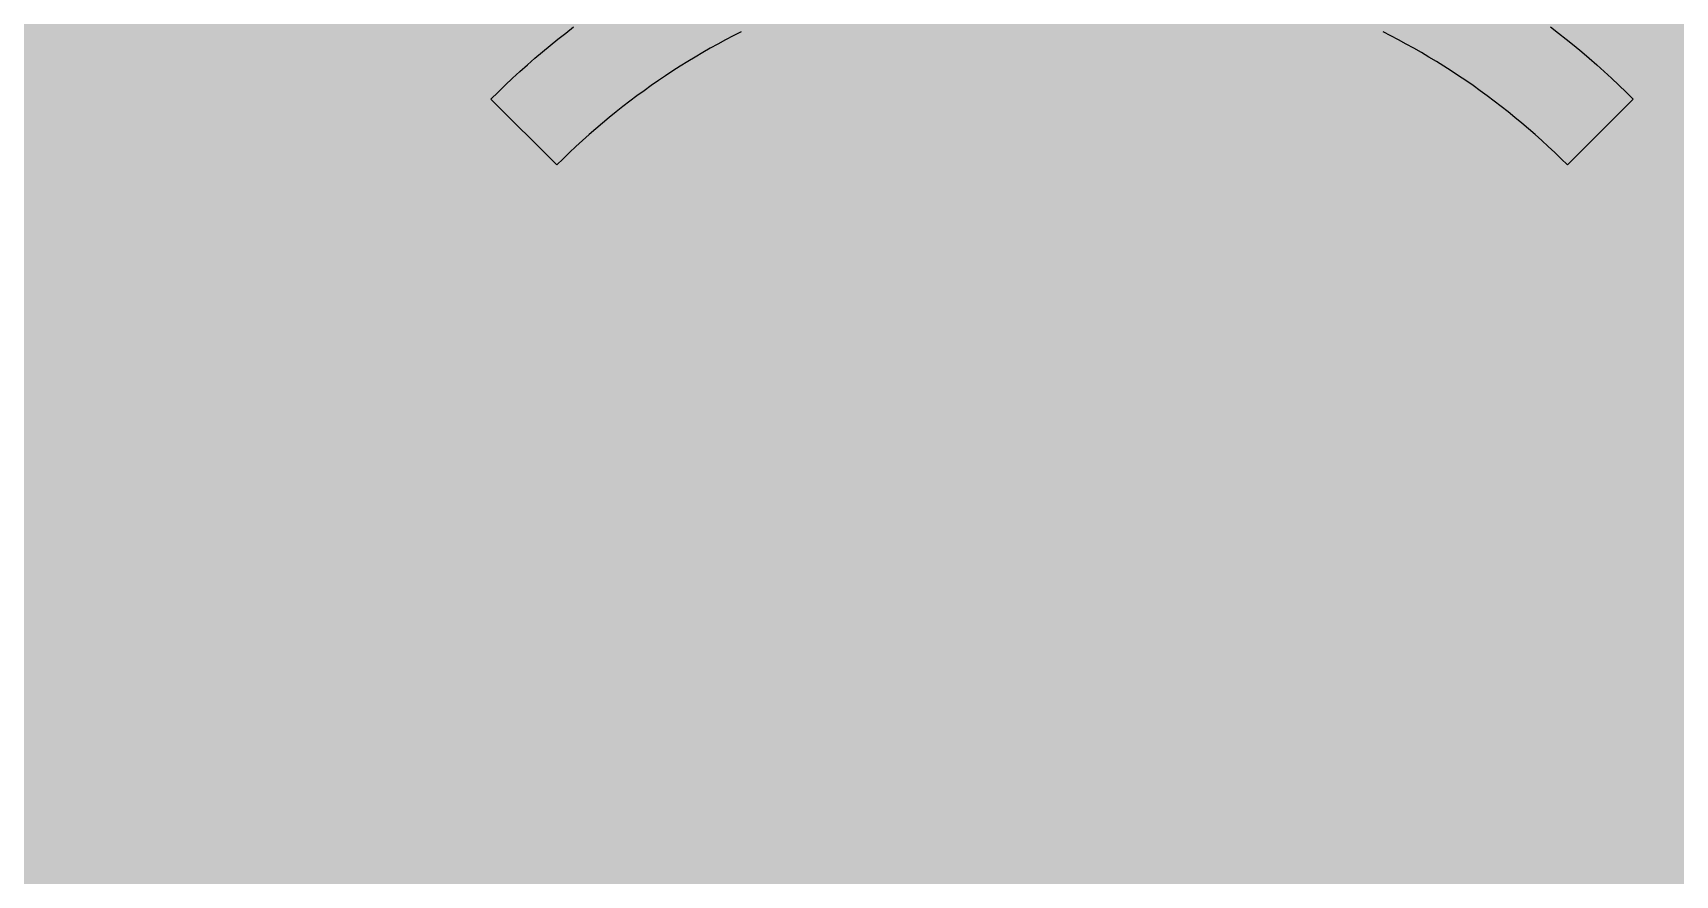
# Model space of a CAD drawing. Header units: millimetres. Extents: x 0 to 212, y 0 to 212.
# Drawn here: x 47.5 to 140.7, y 89 to 136.8 of the extents above; entities that cross this region are included whole.
import ezdxf

# ---------------------------------------------------------------- set-up
doc = ezdxf.new("R2010")
doc.units = ezdxf.units.MM

msp = doc.modelspace()

# ---------------------------------------------------------------- hatches: boundary and pattern name
for color, points in [(254, [(14.1633, 0.0536), (13.9878, 0.0533), (13.8125, 0.0559), (13.6373, 0.061), (13.462, 0.0686), (13.2893, 0.0787), (13.114, 0.0914), (12.9413, 0.1041), (12.7686, 0.1219), (12.5959, 0.1397), (12.4231, 0.16), (12.2504, 0.1829), (12.0777, 0.2057), (11.9075, 0.2337), (11.7373, 0.2616), (11.5672, 0.2921), (11.397, 0.3251), (11.2268, 0.3607), (11.0592, 0.3988), (10.8915, 0.4369), (10.7239, 0.4775), (10.5562, 0.5207), (10.3886, 0.5664), (10.2235, 0.6121), (10.0584, 0.6629), (9.8933, 0.7137), (9.7307, 0.7671), (9.5682, 0.8204), (9.4056, 0.8788), (9.2431, 0.9373), (9.083, 0.9982), (8.923, 1.0617), (8.763, 1.1252), (8.6055, 1.1938), (8.4455, 1.2624), (8.2906, 1.331), (8.1331, 1.4046), (7.9781, 1.4783), (7.8232, 1.5545), (7.6708, 1.6332), (7.5184, 1.7145), (7.366, 1.7958), (7.2161, 1.8796), (7.0663, 1.966), (6.919, 2.0523), (6.7716, 2.1438), (6.6243, 2.2352), (6.4795, 2.3266), (6.3348, 2.4232), (6.19, 2.5197), (6.0477, 2.6187), (5.908, 2.7178), (5.7683, 2.8194), (5.6286, 2.9235), (5.4915, 3.0302), (5.3543, 3.1369), (5.2197, 3.2461), (5.0851, 3.3579), (4.953, 3.4722), (4.8209, 3.5865), (4.6914, 3.7033), (4.5644, 3.8202), (4.4348, 3.9395), (4.3104, 4.0615), (4.1859, 4.1859), (4.0615, 4.3104), (3.9395, 4.4348), (3.8202, 4.5618), (3.7033, 4.6914), (3.5865, 4.8209), (3.4722, 4.953), (3.3579, 5.0851), (3.2487, 5.2197), (3.1369, 5.3543), (3.0302, 5.4915), (2.9235, 5.6286), (2.8194, 5.7683), (2.7178, 5.908), (2.6187, 6.0477), (2.5197, 6.19), (2.4232, 6.3348), (2.3266, 6.477), (2.2352, 6.6243), (2.1438, 6.7691), (2.0523, 6.9164), (1.966, 7.0663), (1.8796, 7.2161), (1.7958, 7.366), (1.7145, 7.5184), (1.6332, 7.6708), (1.5545, 7.8232), (1.4783, 7.9781), (1.4046, 8.1331), (1.331, 8.2906), (1.2598, 8.4455), (1.1913, 8.603), (1.1252, 8.763), (1.0592, 8.923), (0.9982, 9.083), (0.9373, 9.2431), (0.8763, 9.4056), (0.8204, 9.5682), (0.7645, 9.7307), (0.7112, 9.8933), (0.6604, 10.0584), (0.6121, 10.2235), (0.5639, 10.3911), (0.5207, 10.5562), (0.4775, 10.7239), (0.4343, 10.8915), (0.3962, 11.0592), (0.3607, 11.2268), (0.3251, 11.397), (0.2921, 11.5672), (0.2616, 11.7373), (0.2311, 11.9075), (0.2057, 12.0802), (0.1803, 12.2504), (0.1575, 12.4231), (0.1372, 12.5959), (0.1194, 12.7686), (0.1041, 12.9413), (0.0889, 13.1166), (0.0787, 13.2893), (0.0686, 13.4645), (0.061, 13.6373), (0.0559, 13.8125), (0.0508, 13.9878), (0.0508, 14.163), (0.0522, 197.6092), (0.0508, 197.7822), (0.0559, 197.9574), (0.061, 198.1327), (0.0686, 198.308), (0.0787, 198.4807), (0.0889, 198.6559), (0.1041, 198.8287), (0.1194, 199.0014), (0.1372, 199.1741), (0.1575, 199.3468), (0.1803, 199.5195), (0.2057, 199.6923), (0.2311, 199.8624), (0.2616, 200.0326), (0.2921, 200.2028), (0.3251, 200.373), (0.3607, 200.5432), (0.3962, 200.7108), (0.4343, 200.8784), (0.4775, 201.0461), (0.5207, 201.2137), (0.5639, 201.3814), (0.6121, 201.5465), (0.6604, 201.7116), (0.7112, 201.8767), (0.7645, 202.0392), (0.8204, 202.2018), (0.8763, 202.3643), (0.9373, 202.5269), (0.9982, 202.6869), (1.0592, 202.8469), (1.1252, 203.007), (1.1913, 203.1644), (1.2598, 203.3245), (1.331, 203.4794), (1.4046, 203.6369), (1.4783, 203.7918), (1.5545, 203.9468), (1.6332, 204.0992), (1.7145, 204.2516), (1.7958, 204.404), (1.8796, 204.5538), (1.966, 204.7037), (2.0523, 204.851), (2.1438, 204.9983), (2.2352, 205.1456), (2.3266, 205.2904), (2.4232, 205.4352), (2.5197, 205.58), (2.6187, 205.7222), (2.7178, 205.8619), (2.8194, 206.0016), (2.9235, 206.1413), (3.0302, 206.2785), (3.1369, 206.4156), (3.2487, 206.5503), (3.3579, 206.6849), (3.4722, 206.817), (3.5865, 206.949), (3.7033, 207.0786), (3.8202, 207.2056), (3.9395, 207.3351), (4.0615, 207.4596), (4.1859, 207.584), (4.3104, 207.7085), (4.4348, 207.8304), (4.5644, 207.9498), (4.6914, 208.0666), (4.8209, 208.1835), (4.953, 208.2978), (5.0851, 208.4121), (5.2197, 208.5213), (5.3543, 208.6331), (5.4915, 208.7397), (5.6286, 208.8464), (5.7683, 208.9506), (5.908, 209.0522), (6.0477, 209.1512), (6.19, 209.2503), (6.3348, 209.3468), (6.4795, 209.4433), (6.6243, 209.5348), (6.7716, 209.6262), (6.919, 209.7176), (7.0663, 209.804), (7.2161, 209.8904), (7.366, 209.9742), (7.5184, 210.0555), (7.6708, 210.1367), (7.8232, 210.2155), (7.9781, 210.2917), (8.1331, 210.3653), (8.2906, 210.439), (8.4455, 210.5101), (8.6055, 210.5787), (8.763, 210.6447), (8.923, 210.7108), (9.083, 210.7717), (9.2431, 210.8327), (9.4056, 210.8937), (9.5682, 210.9495), (9.7307, 211.0054), (9.8933, 211.0588), (10.0584, 211.1096), (10.2235, 211.1578), (10.3886, 211.2061), (10.5562, 211.2493), (10.7239, 211.2924), (10.8915, 211.3356), (11.0592, 211.3737), (11.2268, 211.4093), (11.397, 211.4448), (11.5672, 211.4779), (11.7373, 211.5083), (11.9075, 211.5388), (12.0777, 211.5642), (12.2504, 211.5896), (12.4231, 211.6125), (12.5959, 211.6328), (12.7686, 211.6506), (12.9413, 211.6658), (13.114, 211.6811), (13.2893, 211.6912), (13.462, 211.7014), (13.6373, 211.709), (13.8125, 211.7141), (13.9878, 211.7192), (14.163, 211.7192), (197.6078, 211.7203), (197.7822, 211.7192), (197.9574, 211.7141), (198.1327, 211.709), (198.3054, 211.7014), (198.4807, 211.6912), (198.6534, 211.6811), (198.8287, 211.6658), (199.0014, 211.6506), (199.1741, 211.6328), (199.3468, 211.6125), (199.5195, 211.5896), (199.6897, 211.5642), (199.8624, 211.5388), (200.0326, 211.5083), (200.2028, 211.4779), (200.373, 211.4448), (200.5432, 211.4093), (200.7108, 211.3737), (200.8784, 211.3356), (201.0461, 211.2924), (201.2137, 211.2493), (201.3788, 211.2061), (201.5465, 211.1578), (201.7116, 211.1096), (201.8767, 211.0588), (202.0392, 211.0054), (202.2018, 210.9495), (202.3643, 210.8937), (202.5269, 210.8327), (202.6869, 210.7717), (202.8469, 210.7108), (203.007, 210.6447), (203.167, 210.5787), (203.3245, 210.5101), (203.4794, 210.439), (203.6369, 210.3653), (203.7918, 210.2917), (203.9468, 210.2155), (204.0992, 210.1367), (204.2516, 210.0555), (204.404, 209.9742), (204.5538, 209.8904), (204.7037, 209.804), (204.8535, 209.7176), (205.0009, 209.6262), (205.1456, 209.5348), (205.293, 209.4433), (205.4352, 209.3468), (205.58, 209.2503), (205.7222, 209.1512), (205.8619, 209.0522), (206.0016, 208.9506), (206.1413, 208.8464), (206.2785, 208.7397), (206.4156, 208.6331), (206.5503, 208.5213), (206.6849, 208.4121), (206.817, 208.2978), (206.949, 208.1835), (207.0786, 208.0666), (207.2081, 207.9498), (207.3351, 207.8304), (207.4596, 207.7085), (207.584, 207.584), (207.7085, 207.4596), (207.8304, 207.3351), (207.9498, 207.2056), (208.0666, 207.0786), (208.1835, 206.949), (208.2978, 206.817), (208.4121, 206.6849), (208.5238, 206.5503), (208.6331, 206.4156), (208.7397, 206.2785), (208.8464, 206.1413), (208.9506, 206.0016), (209.0522, 205.8619), (209.1512, 205.7222), (209.2503, 205.58), (209.3468, 205.4352), (209.4433, 205.2904), (209.5348, 205.1456), (209.6262, 204.9983), (209.7176, 204.851), (209.804, 204.7037), (209.8904, 204.5538), (209.9742, 204.404), (210.0555, 204.2516), (210.1367, 204.0992), (210.2155, 203.9468), (210.2917, 203.7918), (210.3653, 203.6369), (210.439, 203.4794), (210.5076, 203.3245), (210.5762, 203.1644), (210.6447, 203.007), (210.7082, 202.8469), (210.7717, 202.6869), (210.8327, 202.5269), (210.8911, 202.3643), (210.9495, 202.2018), (211.0029, 202.0392), (211.0562, 201.8767), (211.107, 201.7116), (211.1578, 201.5465), (211.2035, 201.3814), (211.2493, 201.2137), (211.2924, 201.0461), (211.3331, 200.8784), (211.3712, 200.7108), (211.4093, 200.5432), (211.4448, 200.373), (211.4779, 200.2028), (211.5083, 200.0326), (211.5363, 199.8624), (211.5642, 199.6923), (211.5871, 199.5195), (211.6099, 199.3468), (211.6303, 199.1741), (211.648, 199.0014), (211.6658, 198.8287), (211.6785, 198.6559), (211.6912, 198.4807), (211.7014, 198.308), (211.709, 198.1327), (211.7141, 197.9574), (211.7166, 197.7822), (211.7166, 197.6069), (211.7189, 14.1647), (211.7166, 13.9878), (211.7141, 13.8125), (211.709, 13.6373), (211.7014, 13.4645), (211.6912, 13.2893), (211.6785, 13.1166), (211.6658, 12.9413), (211.648, 12.7686), (211.6303, 12.5959), (211.6099, 12.4231), (211.5871, 12.2504), (211.5642, 12.0802), (211.5363, 11.9075), (211.5083, 11.7373), (211.4779, 11.5672), (211.4448, 11.397), (211.4093, 11.2268), (211.3712, 11.0592), (211.3331, 10.8915), (211.2924, 10.7239), (211.2493, 10.5562), (211.2035, 10.3911), (211.1578, 10.2235), (211.107, 10.0584), (211.0562, 9.8933), (211.0029, 9.7307), (210.9495, 9.5682), (210.8911, 9.4056), (210.8327, 9.2431), (210.7717, 9.083), (210.7082, 8.923), (210.6447, 8.763), (210.5762, 8.603), (210.5076, 8.4455), (210.439, 8.2906), (210.3653, 8.1331), (210.2917, 7.9781), (210.2155, 7.8232), (210.1367, 7.6708), (210.0555, 7.5184), (209.9742, 7.366), (209.8904, 7.2161), (209.804, 7.0663), (209.7176, 6.9164), (209.6262, 6.7691), (209.5348, 6.6243), (209.4433, 6.477), (209.3468, 6.3348), (209.2503, 6.19), (209.1512, 6.0477), (209.0522, 5.908), (208.9506, 5.7683), (208.8464, 5.6286), (208.7397, 5.4915), (208.6331, 5.3543), (208.5238, 5.2197), (208.4121, 5.0851), (208.2978, 4.953), (208.1835, 4.8209), (208.0666, 4.6914), (207.9498, 4.5618), (207.8304, 4.4348), (207.7085, 4.3104), (207.584, 4.1859), (207.4596, 4.0615), (207.3351, 3.9395), (207.2081, 3.8202), (207.0786, 3.7033), (206.949, 3.5865), (206.817, 3.4722), (206.6849, 3.3579), (206.5503, 3.2461), (206.4156, 3.1369), (206.2785, 3.0302), (206.1413, 2.9235), (206.0016, 2.8194), (205.8619, 2.7178), (205.7222, 2.6187), (205.58, 2.5197), (205.4352, 2.4232), (205.293, 2.3266), (205.1456, 2.2352), (205.0009, 2.1438), (204.8535, 2.0523), (204.7037, 1.966), (204.5538, 1.8796), (204.404, 1.7958), (204.2516, 1.7145), (204.0992, 1.6332), (203.9468, 1.5545), (203.7918, 1.4783), (203.6369, 1.4046), (203.4794, 1.331), (203.3245, 1.2624), (203.167, 1.1938), (203.007, 1.1252), (202.8469, 1.0617), (202.6869, 0.9982), (202.5269, 0.9373), (202.3643, 0.8788), (202.2018, 0.8204), (202.0392, 0.7671), (201.8767, 0.7137), (201.7116, 0.6629), (201.5465, 0.6121), (201.3788, 0.5664), (201.2137, 0.5207), (201.0461, 0.4775), (200.8784, 0.4369), (200.7108, 0.3988), (200.5432, 0.3607), (200.373, 0.3251), (200.2028, 0.2921), (200.0326, 0.2616), (199.8624, 0.2337), (199.6897, 0.2057), (199.5195, 0.1829), (199.3468, 0.16), (199.1741, 0.1397), (199.0014, 0.1219), (198.8287, 0.1041), (198.6534, 0.0914), (198.4807, 0.0787), (198.3054, 0.0686), (198.1327, 0.061), (197.9574, 0.0559), (197.7822, 0.0533), (197.6069, 0.0533)]), (144, [(14.1633, 5.3453), (13.9344, 5.3467), (13.7084, 5.3543), (13.4849, 5.3696), (13.2613, 5.3899), (13.0378, 5.4153), (12.8194, 5.4458), (12.6009, 5.4813), (12.385, 5.522), (12.1717, 5.5702), (11.9583, 5.621), (11.7475, 5.6794), (11.5392, 5.7404), (11.3335, 5.8064), (11.1303, 5.8801), (10.9296, 5.9563), (10.729, 6.0376), (10.5334, 6.1239), (10.3378, 6.2128), (10.1473, 6.3094), (9.9593, 6.4084), (9.7714, 6.5126), (9.5885, 6.6218), (9.4082, 6.7335), (9.2304, 6.8504), (9.0576, 6.9698), (8.8849, 7.0968), (8.7173, 7.2238), (8.5522, 7.3584), (8.3896, 7.4955), (8.2321, 7.6352), (8.0772, 7.78), (7.9273, 7.9273), (7.7775, 8.0772), (7.6352, 8.2321), (7.493, 8.3922), (7.3558, 8.5522), (7.2238, 8.7173), (7.0942, 8.8875), (6.9698, 9.0576), (6.8504, 9.2329), (6.7335, 9.4107), (6.6192, 9.591), (6.5126, 9.7739), (6.4084, 9.9593), (6.3068, 10.1473), (6.2128, 10.3403), (6.1214, 10.5334), (6.035, 10.7315), (5.9538, 10.9296), (5.8776, 11.1303), (5.8064, 11.3335), (5.7404, 11.5418), (5.6769, 11.75), (5.621, 11.9583), (5.5677, 12.1717), (5.522, 12.385), (5.4813, 12.6009), (5.4432, 12.8194), (5.4127, 13.0404), (5.3873, 13.2613), (5.3696, 13.4849), (5.3543, 13.7084), (5.3467, 13.937), (5.3416, 14.163), (5.3439, 197.6092), (5.3467, 197.8355), (5.3543, 198.0616), (5.3696, 198.2851), (5.3873, 198.5086), (5.4127, 198.7321), (5.4432, 198.9506), (5.4813, 199.169), (5.522, 199.3849), (5.5677, 199.5983), (5.621, 199.8116), (5.6769, 200.0225), (5.7404, 200.2307), (5.8064, 200.4365), (5.8776, 200.6397), (5.9538, 200.8403), (6.035, 201.041), (6.1214, 201.2366), (6.2128, 201.4322), (6.3068, 201.6227), (6.4084, 201.8106), (6.5126, 201.9986), (6.6192, 202.1815), (6.7335, 202.3618), (6.8504, 202.5396), (6.9698, 202.7123), (7.0942, 202.885), (7.2238, 203.0527), (7.3558, 203.2178), (7.493, 203.3803), (7.6352, 203.5378), (7.7775, 203.6928), (7.9273, 203.8426), (8.0772, 203.9925), (8.2321, 204.1347), (8.3896, 204.277), (8.5522, 204.4141), (8.7173, 204.5462), (8.8849, 204.6757), (9.0576, 204.8002), (9.2304, 204.9196), (9.4082, 205.0364), (9.5885, 205.1507), (9.7714, 205.2574), (9.9593, 205.3615), (10.1473, 205.4631), (10.3378, 205.5571), (10.5334, 205.6486), (10.729, 205.7349), (10.9296, 205.8162), (11.1303, 205.8924), (11.3335, 205.9635), (11.5392, 206.0296), (11.7475, 206.0931), (11.9583, 206.1489), (12.1717, 206.2023), (12.385, 206.248), (12.6009, 206.2886), (12.8194, 206.3267), (13.0378, 206.3572), (13.2613, 206.3826), (13.4849, 206.4004), (13.7084, 206.4156), (13.9344, 206.4233), (14.163, 206.4283), (197.6078, 206.4286), (197.833, 206.4233), (198.0616, 206.4156), (198.2851, 206.4004), (198.5086, 206.3826), (198.7296, 206.3572), (198.9506, 206.3267), (199.169, 206.2886), (199.3849, 206.248), (199.5983, 206.2023), (199.8116, 206.1489), (200.0199, 206.0931), (200.2282, 206.0296), (200.4365, 205.9635), (200.6397, 205.8924), (200.8403, 205.8162), (201.0385, 205.7349), (201.2366, 205.6486), (201.4296, 205.5571), (201.6227, 205.4631), (201.8106, 205.3615), (201.996, 205.2574), (202.1789, 205.1507), (202.3593, 205.0364), (202.5371, 204.9196), (202.7123, 204.8002), (202.8825, 204.6757), (203.0527, 204.5462), (203.2178, 204.4141), (203.3778, 204.277), (203.5378, 204.1347), (203.6928, 203.9925), (203.8426, 203.8426), (203.9899, 203.6928), (204.1347, 203.5378), (204.2744, 203.3803), (204.4116, 203.2178), (204.5462, 203.0527), (204.6732, 202.885), (204.8002, 202.7123), (204.9196, 202.5396), (205.0364, 202.3618), (205.1482, 202.1815), (205.2574, 201.9986), (205.3615, 201.8106), (205.4606, 201.6227), (205.5571, 201.4322), (205.646, 201.2366), (205.7324, 201.041), (205.8137, 200.8403), (205.8899, 200.6397), (205.9635, 200.4365), (206.0296, 200.2307), (206.0905, 200.0225), (206.1489, 199.8116), (206.1997, 199.5983), (206.248, 199.3849), (206.2886, 199.169), (206.3242, 198.9506), (206.3547, 198.7321), (206.3801, 198.5086), (206.4004, 198.2851), (206.4156, 198.0616), (206.4233, 197.8355), (206.4258, 197.6069), (206.4272, 14.1647), (206.4233, 13.937), (206.4156, 13.7084), (206.4004, 13.4849), (206.3801, 13.2613), (206.3547, 13.0404), (206.3242, 12.8194), (206.2886, 12.6009), (206.248, 12.385), (206.1997, 12.1717), (206.1489, 11.9583), (206.0905, 11.75), (206.0296, 11.5418), (205.9635, 11.3335), (205.8899, 11.1303), (205.8137, 10.9296), (205.7324, 10.7315), (205.646, 10.5334), (205.5571, 10.3403), (205.4606, 10.1473), (205.3615, 9.9593), (205.2574, 9.7739), (205.1482, 9.591), (205.0364, 9.4107), (204.9196, 9.2329), (204.8002, 9.0576), (204.6732, 8.8875), (204.5462, 8.7173), (204.4116, 8.5522), (204.2744, 8.3922), (204.1347, 8.2321), (203.9899, 8.0772), (203.8426, 7.9273), (203.6928, 7.78), (203.5378, 7.6352), (203.3778, 7.4955), (203.2178, 7.3584), (203.0527, 7.2238), (202.8825, 7.0968), (202.7123, 6.9698), (202.5371, 6.8504), (202.3593, 6.7335), (202.1789, 6.6218), (201.996, 6.5126), (201.8106, 6.4084), (201.6227, 6.3094), (201.4296, 6.2128), (201.2366, 6.1239), (201.0385, 6.0376), (200.8403, 5.9563), (200.6397, 5.8801), (200.4365, 5.8064), (200.2282, 5.7404), (200.0199, 5.6794), (199.8116, 5.621), (199.5983, 5.5702), (199.3849, 5.522), (199.169, 5.4813), (198.9506, 5.4458), (198.7296, 5.4153), (198.5086, 5.3899), (198.2851, 5.3696), (198.0616, 5.3543), (197.833, 5.3467), (197.6069, 5.3442)]), (254, [(31.8022, 179.9703), (179.9689, 179.9703), (179.9689, 31.8036), (31.8022, 31.8036)]), (59, [(73.4579, 133.023), (73.8632, 133.4211), (74.2721, 133.8174), (74.6862, 134.206), (75.1053, 134.5895), (75.5269, 134.968), (75.9536, 135.3414), (76.3854, 135.7071), (76.8198, 136.0678), (77.2592, 136.4234), (77.7037, 136.7739), (78.1507, 137.1168), (78.6003, 137.4546), (79.055, 137.7874), (79.5147, 138.1125), (79.9744, 138.4351), (80.4418, 138.75), (80.9092, 139.0574), (81.3841, 139.3596), (81.8591, 139.6568), (82.3392, 139.9489), (82.8218, 140.2334), (83.3069, 140.5128), (83.7971, 140.7846), (84.2899, 141.0513), (84.7852, 141.3129), (85.283, 141.5669), (85.786, 141.8158), (86.2889, 142.0571), (86.7969, 142.2933), (87.3074, 142.5219), (87.818, 142.7455), (88.3336, 142.9639), (88.8517, 143.1747), (89.3724, 143.3779), (89.8957, 143.576), (90.4215, 143.7691), (90.9498, 143.9545), (91.4806, 144.1348), (92.0115, 144.305), (92.5474, 144.4727), (93.0834, 144.6327), (93.6219, 144.7851), (94.1629, 144.9324), (94.7064, 145.0721), (95.25, 145.2042), (95.7961, 145.3312), (96.3447, 145.4531), (96.8959, 145.5649), (97.4471, 145.6715), (98.0008, 145.7731), (98.5571, 145.8646), (99.1133, 145.9535), (99.6696, 146.0322), (100.2284, 146.1059), (100.7897, 146.1719), (101.3511, 146.2303), (101.915, 146.2837), (102.4788, 146.3294), (103.0453, 146.3675), (103.6091, 146.398), (104.1781, 146.4234), (104.7445, 146.4412), (105.3135, 146.4513), (105.885, 146.4539), (106.4539, 146.4513), (107.0229, 146.4412), (107.5919, 146.4234), (108.1583, 146.398), (108.7247, 146.3675), (109.2911, 146.3294), (109.855, 146.2837), (110.4163, 146.2303), (110.9802, 146.1719), (111.539, 146.1059), (112.1004, 146.0322), (112.6566, 145.9535), (113.2129, 145.8646), (113.7691, 145.7731), (114.3229, 145.6715), (114.874, 145.5649), (115.4227, 145.4531), (115.9713, 145.3312), (116.52, 145.2042), (117.0635, 145.0721), (117.6071, 144.9324), (118.1481, 144.7851), (118.6866, 144.6327), (119.2225, 144.4727), (119.7585, 144.305), (120.2893, 144.1348), (120.8202, 143.9545), (121.3485, 143.7691), (121.8743, 143.576), (122.3975, 143.3779), (122.9182, 143.1747), (123.4364, 142.9639), (123.952, 142.7455), (124.4625, 142.5219), (124.9731, 142.2933), (125.4811, 142.0571), (125.984, 141.8158), (126.4869, 141.5669), (126.9848, 141.3129), (127.4801, 141.0513), (127.9728, 140.7846), (128.463, 140.5128), (128.9482, 140.2334), (129.4308, 139.9489), (129.9108, 139.6568), (130.3858, 139.3596), (130.8608, 139.0574), (131.3282, 138.75), (131.7955, 138.4351), (132.2578, 138.1125), (132.715, 137.7874), (133.1697, 137.4546), (133.6218, 137.1168), (134.0688, 136.7739), (134.5108, 136.4234), (134.9502, 136.0678), (135.3845, 135.7071), (135.8163, 135.3414), (136.2431, 134.968), (136.6647, 134.5895), (137.0838, 134.206), (137.4978, 133.8174), (137.9093, 133.4211), (138.3132, 133.0223), (134.5738, 129.2818), (134.2136, 129.634), (133.8504, 129.9845), (133.4846, 130.3274), (133.1138, 130.6678), (132.7404, 131.003), (132.3619, 131.3307), (131.9809, 131.6558), (131.5974, 131.9759), (131.2088, 132.2908), (130.8151, 132.5982), (130.4214, 132.903), (130.0226, 133.2027), (129.6187, 133.4973), (129.2149, 133.7843), (128.8059, 134.0688), (128.3945, 134.3457), (127.9779, 134.62), (127.5588, 134.8867), (127.1397, 135.1509), (126.7155, 135.4074), (126.2863, 135.6589), (125.857, 135.9052), (125.4252, 136.1465), (124.9883, 136.3828), (124.5514, 136.6139), (124.1095, 136.84), (123.665, 137.0584), (123.2205, 137.2743), (122.7709, 137.4826), (122.3188, 137.6858), (121.8667, 137.8839), (121.4095, 138.0744), (120.9523, 138.2624), (120.4925, 138.4427), (120.0277, 138.618), (119.5629, 138.7881), (119.0955, 138.9507), (118.6282, 139.1107), (118.1557, 139.2631), (117.6833, 139.4104), (117.2083, 139.5501), (116.7333, 139.6873), (116.2533, 139.8168), (115.7732, 139.9388), (115.2906, 140.0581), (114.808, 140.1699), (114.3229, 140.2766), (113.8352, 140.3756), (113.3475, 140.4722), (112.8573, 140.5585), (112.3671, 140.6423), (111.8743, 140.7185), (111.3815, 140.7897), (110.8862, 140.8532), (110.3909, 140.9116), (109.8931, 140.9649), (109.3953, 141.0106), (108.8974, 141.0513), (108.397, 141.0868), (107.8967, 141.1148), (107.3937, 141.1351), (106.8908, 141.1503), (106.3879, 141.1605), (105.885, 141.163), (105.3795, 141.1605), (104.8766, 141.1503), (104.3737, 141.1351), (103.8733, 141.1148), (103.3704, 141.0868), (102.8725, 141.0513), (102.3722, 141.0106), (101.8743, 140.9649), (101.3765, 140.9116), (100.8812, 140.8532), (100.3859, 140.7897), (99.8931, 140.7185), (99.4004, 140.6423), (98.9101, 140.5585), (98.4199, 140.4722), (97.9322, 140.3756), (97.4471, 140.2766), (96.962, 140.1699), (96.4768, 140.0581), (95.9968, 139.9388), (95.5142, 139.8168), (95.0366, 139.6873), (94.5591, 139.5501), (94.0841, 139.4104), (93.6117, 139.2631), (93.1418, 139.1107), (92.6719, 138.9507), (92.2045, 138.7881), (91.7397, 138.618), (91.2774, 138.4427), (90.8177, 138.2624), (90.358, 138.0744), (89.9033, 137.8839), (89.4486, 137.6858), (88.9991, 137.4826), (88.5495, 137.2743), (88.1024, 137.0584), (87.6605, 136.84), (87.2185, 136.6139), (86.7816, 136.3828), (86.3448, 136.1465), (85.913, 135.9052), (85.4812, 135.6589), (85.0544, 135.4074), (84.6303, 135.1509), (84.2086, 134.8867), (83.7921, 134.62), (83.3755, 134.3457), (82.964, 134.0688), (82.5551, 133.7843), (82.1512, 133.4973), (81.7474, 133.2027), (81.3486, 132.903), (80.9549, 132.5982), (80.5612, 132.2908), (80.1726, 131.9759), (79.789, 131.6558), (79.408, 131.3307), (79.0296, 131.003), (78.6562, 130.6678), (78.2853, 130.3274), (77.9196, 129.9845), (77.5564, 129.634), (77.1982, 129.2809)])]:
    msp.add_hatch(color=color).paths.add_polyline_path(points)
h = msp.add_hatch(color=59)
edge = h.paths.add_edge_path()
edge.add_line((65.8386, 112.11), (65.8343, 112.395))
edge.add_line((65.8343, 112.395), (65.8266, 112.6769))
edge.add_line((65.8266, 112.6769), (65.8165, 112.9538))
edge.add_line((65.8165, 112.9538), (65.7987, 113.223))
edge.add_line((65.7987, 113.223), (65.7784, 113.4897))
edge.add_line((65.7784, 113.4897), (65.7504, 113.7488))
edge.add_line((65.7504, 113.7488), (65.72, 114.0028))
edge.add_line((65.72, 114.0028), (65.6844, 114.2517))
edge.add_line((65.6844, 114.2517), (65.6438, 114.4956))
edge.add_line((65.6438, 114.4956), (65.598, 114.7343))
edge.add_line((65.598, 114.7343), (65.5472, 114.968))
edge.add_line((65.5472, 114.968), (65.4914, 115.1966))
edge.add_line((65.4914, 115.1966), (65.4304, 115.4201))
edge.add_line((65.4304, 115.4201), (65.3644, 115.6386))
edge.add_line((65.3644, 115.6386), (65.2958, 115.8494))
edge.add_line((65.2958, 115.8494), (65.2196, 116.0577))
edge.add_line((65.2196, 116.0577), (65.1383, 116.2609))
edge.add_line((65.1383, 116.2609), (65.0545, 116.459))
edge.add_line((65.0545, 116.459), (64.9656, 116.652))
edge.add_line((64.9656, 116.652), (64.8691, 116.84))
edge.add_line((64.8691, 116.84), (64.77, 117.0229))
edge.add_line((64.77, 117.0229), (64.6659, 117.2007))
edge.add_line((64.6659, 117.2007), (64.5541, 117.3759))
edge.add_line((64.5541, 117.3759), (64.4398, 117.5436))
edge.add_line((64.4398, 117.5436), (64.3204, 117.7061))
edge.add_line((64.3204, 117.7061), (64.196, 117.8662))
edge.add_line((64.196, 117.8662), (64.0664, 118.0211))
edge.add_line((64.0664, 118.0211), (63.9293, 118.171))
edge.add_line((63.9293, 118.171), (63.7896, 118.3157))
edge.add_line((63.7896, 118.3157), (63.6448, 118.4554))
edge.add_line((63.6448, 118.4554), (63.4949, 118.5926))
edge.add_line((63.4949, 118.5926), (63.34, 118.7221))
edge.add_line((63.34, 118.7221), (63.18, 118.8491))
edge.add_line((63.18, 118.8491), (63.0149, 118.9711))
edge.add_line((63.0149, 118.9711), (62.8447, 119.0904))
edge.add_line((62.8447, 119.0904), (62.6694, 119.2022))
edge.add_line((62.6694, 119.2022), (62.4865, 119.3114))
edge.add_line((62.4865, 119.3114), (62.3011, 119.4156))
edge.add_line((62.3011, 119.4156), (62.1106, 119.5172))
edge.add_line((62.1106, 119.5172), (61.915, 119.6137))
edge.add_line((61.915, 119.6137), (61.7144, 119.7051))
edge.add_line((61.7144, 119.7051), (61.5061, 119.7915))
edge.add_line((61.5061, 119.7915), (61.2953, 119.8753))
edge.add_line((61.2953, 119.8753), (61.0794, 119.954))
edge.add_line((61.0794, 119.954), (60.8559, 120.0277))
edge.add_line((60.8559, 120.0277), (60.6298, 120.0988))
edge.add_line((60.6298, 120.0988), (60.3961, 120.1649))
edge.add_line((60.3961, 120.1649), (60.1574, 120.2284))
edge.add_line((60.1574, 120.2284), (59.9161, 120.2868))
edge.add_line((59.9161, 120.2868), (59.6671, 120.3427))
edge.add_line((59.6671, 120.3427), (59.4131, 120.3909))
edge.add_line((59.4131, 120.3909), (59.1541, 120.4392))
edge.add_line((59.1541, 120.4392), (58.8924, 120.4824))
edge.add_line((58.8924, 120.4824), (58.6207, 120.5205))
edge.add_line((58.6207, 120.5205), (58.3463, 120.556))
edge.add_line((58.3463, 120.556), (58.0669, 120.5865))
edge.add_line((58.0669, 120.5865), (57.7825, 120.6144))
edge.add_line((57.7825, 120.6144), (57.4904, 120.6373))
edge.add_line((57.4904, 120.6373), (57.1957, 120.6576))
edge.add_line((57.1957, 120.6576), (56.8935, 120.6729))
edge.add_line((56.8935, 120.6729), (56.5887, 120.6856))
edge.add_line((56.5887, 120.6856), (56.2762, 120.6957))
edge.add_line((56.2762, 120.6957), (55.9587, 120.7008))
edge.add_line((55.9587, 120.7008), (55.6362, 120.7033))
edge.add_line((55.6362, 120.7033), (47.9735, 120.7036))
edge.add_line((47.9735, 120.7036), (47.9735, 91.0703))
edge.add_line((47.9735, 91.0703), (52.5459, 91.0703))
edge.add_line((52.5459, 91.0703), (52.5459, 103.0496))
edge.add_line((52.5459, 103.0496), (55.9333, 103.0496))
edge.add_line((55.9333, 103.0496), (62.4526, 91.0703))
edge.add_line((62.4526, 91.0703), (67.5322, 91.0703))
edge.add_line((67.5322, 91.0703), (60.5469, 103.6846))
edge.add_line((60.5469, 103.6846), (60.6831, 103.7361))
edge.add_line((60.6831, 103.7361), (60.8178, 103.792))
edge.add_line((60.8178, 103.792), (60.9524, 103.8479))
edge.add_line((60.9524, 103.8479), (61.087, 103.9063))
edge.add_line((61.087, 103.9063), (61.2191, 103.9698))
edge.add_line((61.2191, 103.9698), (61.3512, 104.0333))
edge.add_line((61.3512, 104.0333), (61.4832, 104.0994))
edge.add_line((61.4832, 104.0994), (61.6128, 104.1679))
edge.add_line((61.6128, 104.1679), (61.7398, 104.2365))
edge.add_line((61.7398, 104.2365), (61.8668, 104.3102))
edge.add_line((61.8668, 104.3102), (61.9938, 104.3864))
edge.add_line((61.9938, 104.3864), (62.1182, 104.4626))
edge.add_line((62.1182, 104.4626), (62.2427, 104.5439))
edge.add_line((62.2427, 104.5439), (62.3646, 104.6251))
edge.add_line((62.3646, 104.6251), (62.4865, 104.7115))
edge.add_line((62.4865, 104.7115), (62.6059, 104.7979))
edge.add_line((62.6059, 104.7979), (62.7228, 104.8868))
edge.add_line((62.7228, 104.8868), (62.8396, 104.9782))
edge.add_line((62.8396, 104.9782), (62.9539, 105.0722))
edge.add_line((62.9539, 105.0722), (63.0682, 105.1712))
edge.add_line((63.0682, 105.1712), (63.18, 105.2703))
edge.add_line((63.18, 105.2703), (63.2892, 105.3719))
edge.add_line((63.2892, 105.3719), (63.3984, 105.476))
edge.add_line((63.3984, 105.476), (63.5025, 105.5827))
edge.add_line((63.5025, 105.5827), (63.6092, 105.6919))
edge.add_line((63.6092, 105.6919), (63.7108, 105.8037))
edge.add_line((63.7108, 105.8037), (63.8124, 105.918))
edge.add_line((63.8124, 105.918), (63.9115, 106.0348))
edge.add_line((63.9115, 106.0348), (64.008, 106.1568))
edge.add_line((64.008, 106.1568), (64.102, 106.2787))
edge.add_line((64.102, 106.2787), (64.196, 106.4031))
edge.add_line((64.196, 106.4031), (64.2874, 106.5301))
edge.add_line((64.2874, 106.5301), (64.3763, 106.6622))
edge.add_line((64.3763, 106.6622), (64.4627, 106.7943))
edge.add_line((64.4627, 106.7943), (64.5465, 106.9289))
edge.add_line((64.5465, 106.9289), (64.6278, 107.0686))
edge.add_line((64.6278, 107.0686), (64.709, 107.2083))
edge.add_line((64.709, 107.2083), (64.7852, 107.3531))
edge.add_line((64.7852, 107.3531), (64.8614, 107.5004))
edge.add_line((64.8614, 107.5004), (64.9326, 107.6503))
edge.add_line((64.9326, 107.6503), (65.0037, 107.8027))
edge.add_line((65.0037, 107.8027), (65.0697, 107.9576))
edge.add_line((65.0697, 107.9576), (65.1358, 108.1151))
edge.add_line((65.1358, 108.1151), (65.1993, 108.2751))
edge.add_line((65.1993, 108.2751), (65.2577, 108.4377))
edge.add_line((65.2577, 108.4377), (65.3161, 108.6053))
edge.add_line((65.3161, 108.6053), (65.3694, 108.7755))
edge.add_line((65.3694, 108.7755), (65.4202, 108.9457))
edge.add_line((65.4202, 108.9457), (65.471, 109.1209))
edge.add_line((65.471, 109.1209), (65.5168, 109.2987))
edge.add_line((65.5168, 109.2987), (65.5599, 109.4816))
edge.add_line((65.5599, 109.4816), (65.598, 109.6645))
edge.add_line((65.598, 109.6645), (65.6361, 109.8525))
edge.add_line((65.6361, 109.8525), (65.6717, 110.0404))
edge.add_line((65.6717, 110.0404), (65.7022, 110.2335))
edge.add_line((65.7022, 110.2335), (65.7301, 110.4316))
edge.add_line((65.7301, 110.4316), (65.7555, 110.6297))
edge.add_line((65.7555, 110.6297), (65.7758, 110.8304))
edge.add_line((65.7758, 110.8304), (65.7936, 111.0361))
edge.add_line((65.7936, 111.0361), (65.8089, 111.2444))
edge.add_line((65.8089, 111.2444), (65.8216, 111.4552))
edge.add_line((65.8216, 111.4552), (65.8292, 111.6711))
edge.add_line((65.8292, 111.6711), (65.8368, 111.887))
edge.add_line((65.8368, 111.887), (65.8368, 112.108))
edge = h.paths.add_edge_path(flags=16)
edge.add_line((61.1822, 112.11), (61.1784, 111.9022))
edge.add_line((61.1784, 111.9022), (61.1759, 111.7016))
edge.add_line((61.1759, 111.7016), (61.1683, 111.506))
edge.add_line((61.1683, 111.506), (61.1581, 111.313))
edge.add_line((61.1581, 111.313), (61.1454, 111.125))
edge.add_line((61.1454, 111.125), (61.1302, 110.9421))
edge.add_line((61.1302, 110.9421), (61.1124, 110.7643))
edge.add_line((61.1124, 110.7643), (61.0921, 110.5916))
edge.add_line((61.0921, 110.5916), (61.0667, 110.4214))
edge.add_line((61.0667, 110.4214), (61.0413, 110.2563))
edge.add_line((61.0413, 110.2563), (61.0133, 110.0938))
edge.add_line((61.0133, 110.0938), (60.9803, 109.9388))
edge.add_line((60.9803, 109.9388), (60.9473, 109.7864))
edge.add_line((60.9473, 109.7864), (60.9092, 109.6366))
edge.add_line((60.9092, 109.6366), (60.8711, 109.4943))
edge.add_line((60.8711, 109.4943), (60.8279, 109.3546))
edge.add_line((60.8279, 109.3546), (60.7847, 109.2175))
edge.add_line((60.7847, 109.2175), (60.7365, 109.0854))
edge.add_line((60.7365, 109.0854), (60.6882, 108.9584))
edge.add_line((60.6882, 108.9584), (60.6349, 108.8339))
edge.add_line((60.6349, 108.8339), (60.5815, 108.712))
edge.add_line((60.5815, 108.712), (60.5231, 108.5952))
edge.add_line((60.5231, 108.5952), (60.4647, 108.4834))
edge.add_line((60.4647, 108.4834), (60.4012, 108.3742))
edge.add_line((60.4012, 108.3742), (60.3377, 108.2675))
edge.add_line((60.3377, 108.2675), (60.2717, 108.1659))
edge.add_line((60.2717, 108.1659), (60.2005, 108.0668))
edge.add_line((60.2005, 108.0668), (60.1294, 107.9729))
edge.add_line((60.1294, 107.9729), (60.0558, 107.8814))
edge.add_line((60.0558, 107.8814), (59.9796, 107.7925))
edge.add_line((59.9796, 107.7925), (59.9008, 107.7087))
edge.add_line((59.9008, 107.7087), (59.8221, 107.6274))
edge.add_line((59.8221, 107.6274), (59.7383, 107.5487))
edge.add_line((59.7383, 107.5487), (59.6519, 107.4725))
edge.add_line((59.6519, 107.4725), (59.5655, 107.4014))
edge.add_line((59.5655, 107.4014), (59.4766, 107.3328))
edge.add_line((59.4766, 107.3328), (59.3827, 107.2667))
edge.add_line((59.3827, 107.2667), (59.2887, 107.2032))
edge.add_line((59.2887, 107.2032), (59.1947, 107.1448))
edge.add_line((59.1947, 107.1448), (59.0956, 107.0864))
edge.add_line((59.0956, 107.0864), (58.994, 107.0331))
edge.add_line((58.994, 107.0331), (58.8924, 106.9823))
edge.add_line((58.8924, 106.9823), (58.7883, 106.934))
edge.add_line((58.7883, 106.934), (58.6816, 106.8883))
edge.add_line((58.6816, 106.8883), (58.5724, 106.8451))
edge.add_line((58.5724, 106.8451), (58.4606, 106.8045))
edge.add_line((58.4606, 106.8045), (58.3489, 106.7689))
edge.add_line((58.3489, 106.7689), (58.2346, 106.7333))
edge.add_line((58.2346, 106.7333), (58.1177, 106.7003))
edge.add_line((58.1177, 106.7003), (57.9984, 106.6698))
edge.add_line((57.9984, 106.6698), (57.879, 106.6419))
edge.add_line((57.879, 106.6419), (57.7545, 106.6165))
edge.add_line((57.7545, 106.6165), (57.6301, 106.5936))
edge.add_line((57.6301, 106.5936), (57.5056, 106.5733))
edge.add_line((57.5056, 106.5733), (57.3761, 106.553))
edge.add_line((57.3761, 106.553), (57.2465, 106.5378))
edge.add_line((57.2465, 106.5378), (57.1144, 106.5225))
edge.add_line((57.1144, 106.5225), (56.9824, 106.5098))
edge.add_line((56.9824, 106.5098), (56.8452, 106.4997))
edge.add_line((56.8452, 106.4997), (56.708, 106.492))
edge.add_line((56.708, 106.492), (56.5709, 106.487))
edge.add_line((56.5709, 106.487), (56.4286, 106.4819))
edge.add_line((56.4286, 106.4819), (56.2864, 106.4793))
edge.add_line((56.2864, 106.4793), (56.1416, 106.4768))
edge.add_line((56.1416, 106.4768), (52.5459, 106.4793))
edge.add_line((52.5459, 106.4793), (52.5459, 117.3589))
edge.add_line((52.5459, 117.3589), (56.1026, 117.3589))
edge.add_line((56.1026, 117.3589), (56.2458, 117.3556))
edge.add_line((56.2458, 117.3556), (56.388, 117.3531))
edge.add_line((56.388, 117.3531), (56.5277, 117.3505))
edge.add_line((56.5277, 117.3505), (56.6674, 117.3429))
edge.add_line((56.6674, 117.3429), (56.8046, 117.3353))
edge.add_line((56.8046, 117.3353), (56.9417, 117.3251))
edge.add_line((56.9417, 117.3251), (57.0738, 117.3124))
edge.add_line((57.0738, 117.3124), (57.2059, 117.2997))
edge.add_line((57.2059, 117.2997), (57.338, 117.282))
edge.add_line((57.338, 117.282), (57.465, 117.2642))
edge.add_line((57.465, 117.2642), (57.592, 117.2439))
edge.add_line((57.592, 117.2439), (57.7164, 117.221))
edge.add_line((57.7164, 117.221), (57.8409, 117.1956))
edge.add_line((57.8409, 117.1956), (57.9628, 117.1702))
edge.add_line((57.9628, 117.1702), (58.0822, 117.1397))
edge.add_line((58.0822, 117.1397), (58.199, 117.1092))
edge.add_line((58.199, 117.1092), (58.3133, 117.0737))
edge.add_line((58.3133, 117.0737), (58.4276, 117.0381))
edge.add_line((58.4276, 117.0381), (58.5394, 117))
edge.add_line((58.5394, 117), (58.6486, 116.9594))
edge.add_line((58.6486, 116.9594), (58.7553, 116.9137))
edge.add_line((58.7553, 116.9137), (58.862, 116.8679))
edge.add_line((58.862, 116.8679), (58.9661, 116.8197))
edge.add_line((58.9661, 116.8197), (59.0652, 116.7689))
edge.add_line((59.0652, 116.7689), (59.1668, 116.713))
edge.add_line((59.1668, 116.713), (59.2633, 116.6571))
edge.add_line((59.2633, 116.6571), (59.3573, 116.5962))
edge.add_line((59.3573, 116.5962), (59.4512, 116.5352))
edge.add_line((59.4512, 116.5352), (59.5401, 116.4692))
edge.add_line((59.5401, 116.4692), (59.629, 116.4006))
edge.add_line((59.629, 116.4006), (59.7154, 116.3295))
edge.add_line((59.7154, 116.3295), (59.7992, 116.2558))
edge.add_line((59.7992, 116.2558), (59.8805, 116.1796))
edge.add_line((59.8805, 116.1796), (59.9618, 116.1009))
edge.add_line((59.9618, 116.1009), (60.038, 116.017))
edge.add_line((60.038, 116.017), (60.1116, 115.9307))
edge.add_line((60.1116, 115.9307), (60.1853, 115.8418))
edge.add_line((60.1853, 115.8418), (60.2564, 115.7503))
edge.add_line((60.2564, 115.7503), (60.3225, 115.6538))
edge.add_line((60.3225, 115.6538), (60.3885, 115.5548))
edge.add_line((60.3885, 115.5548), (60.452, 115.4532))
edge.add_line((60.452, 115.4532), (60.513, 115.3465))
edge.add_line((60.513, 115.3465), (60.5688, 115.2373))
edge.add_line((60.5688, 115.2373), (60.6247, 115.1255))
edge.add_line((60.6247, 115.1255), (60.6781, 115.0112))
edge.add_line((60.6781, 115.0112), (60.7289, 114.8918))
edge.add_line((60.7289, 114.8918), (60.7771, 114.7699))
edge.add_line((60.7771, 114.7699), (60.8228, 114.6429))
edge.add_line((60.8228, 114.6429), (60.8635, 114.5134))
edge.add_line((60.8635, 114.5134), (60.9041, 114.3787))
edge.add_line((60.9041, 114.3787), (60.9422, 114.2416))
edge.add_line((60.9422, 114.2416), (60.9778, 114.1019))
edge.add_line((60.9778, 114.1019), (61.0083, 113.9571))
edge.add_line((61.0083, 113.9571), (61.0387, 113.8098))
edge.add_line((61.0387, 113.8098), (61.0641, 113.6574))
edge.add_line((61.0641, 113.6574), (61.0895, 113.4999))
edge.add_line((61.0895, 113.4999), (61.1099, 113.3399))
edge.add_line((61.1099, 113.3399), (61.1302, 113.1773))
edge.add_line((61.1302, 113.1773), (61.1454, 113.0097))
edge.add_line((61.1454, 113.0097), (61.1581, 112.837))
edge.add_line((61.1581, 112.837), (61.1683, 112.6617))
edge.add_line((61.1683, 112.6617), (61.1759, 112.4814))
edge.add_line((61.1759, 112.4814), (61.1784, 112.2959))
edge.add_line((61.1784, 112.2959), (61.181, 112.108))
h = msp.add_hatch(color=59)
h.paths.add_polyline_path([(86.7516, 91.0703), (91.4506, 91.0703), (82.8985, 120.7036), (77.3963, 120.7036), (68.8026, 91.0703), (73.3735, 91.0703), (75.1099, 97.8006), (84.9739, 97.8006)])
h.paths.add_polyline_path([(80.0199, 116.7236), (83.9996, 101.3986), (76.0416, 101.3986)], flags=16)
h = msp.add_hatch(color=59)
edge = h.paths.add_edge_path()
edge.add_line((109.951, 106.0136), (109.9464, 105.5903))
edge.add_line((109.9464, 105.5903), (109.9414, 105.1789))
edge.add_line((109.9414, 105.1789), (109.9312, 104.7775))
edge.add_line((109.9312, 104.7775), (109.916, 104.3838))
edge.add_line((109.916, 104.3838), (109.8982, 104.0028))
edge.add_line((109.8982, 104.0028), (109.8753, 103.6295))
edge.add_line((109.8753, 103.6295), (109.8499, 103.2662))
edge.add_line((109.8499, 103.2662), (109.8194, 102.9106))
edge.add_line((109.8194, 102.9106), (109.7839, 102.5677))
edge.add_line((109.7839, 102.5677), (109.7458, 102.2299))
edge.add_line((109.7458, 102.2299), (109.7051, 101.9023))
edge.add_line((109.7051, 101.9023), (109.6594, 101.5848))
edge.add_line((109.6594, 101.5848), (109.6112, 101.2749))
edge.add_line((109.6112, 101.2749), (109.5578, 100.9752))
edge.add_line((109.5578, 100.9752), (109.5019, 100.6831))
edge.add_line((109.5019, 100.6831), (109.4435, 100.3986))
edge.add_line((109.4435, 100.3986), (109.38, 100.1243))
edge.add_line((109.38, 100.1243), (109.314, 99.8576))
edge.add_line((109.314, 99.8576), (109.2454, 99.5985))
edge.add_line((109.2454, 99.5985), (109.1717, 99.347))
edge.add_line((109.1717, 99.347), (109.0955, 99.1057))
edge.add_line((109.0955, 99.1057), (109.0168, 98.8695))
edge.add_line((109.0168, 98.8695), (108.933, 98.6434))
edge.add_line((108.933, 98.6434), (108.8492, 98.4225))
edge.add_line((108.8492, 98.4225), (108.7603, 98.2116))
edge.add_line((108.7603, 98.2116), (108.6688, 98.0059))
edge.add_line((108.6688, 98.0059), (108.5748, 97.8078))
edge.add_line((108.5748, 97.8078), (108.4758, 97.6173))
edge.add_line((108.4758, 97.6173), (108.3767, 97.4344))
edge.add_line((108.3767, 97.4344), (108.2751, 97.2591))
edge.add_line((108.2751, 97.2591), (108.1684, 97.089))
edge.add_line((108.1684, 97.089), (108.0592, 96.9264))
edge.add_line((108.0592, 96.9264), (107.95, 96.7715))
edge.add_line((107.95, 96.7715), (107.8357, 96.6216))
edge.add_line((107.8357, 96.6216), (107.7189, 96.4794))
edge.add_line((107.7189, 96.4794), (107.5995, 96.3422))
edge.add_line((107.5995, 96.3422), (107.4801, 96.2101))
edge.add_line((107.4801, 96.2101), (107.3556, 96.0882))
edge.add_line((107.3556, 96.0882), (107.2312, 95.9688))
edge.add_line((107.2312, 95.9688), (107.1016, 95.8571))
edge.add_line((107.1016, 95.8571), (106.9721, 95.7504))
edge.add_line((106.9721, 95.7504), (106.84, 95.6488))
edge.add_line((106.84, 95.6488), (106.7054, 95.5548))
edge.add_line((106.7054, 95.5548), (106.5682, 95.4659))
edge.add_line((106.5682, 95.4659), (106.4285, 95.3821))
edge.add_line((106.4285, 95.3821), (106.2888, 95.3008))
edge.add_line((106.2888, 95.3008), (106.1466, 95.2271))
edge.add_line((106.1466, 95.2271), (106.0018, 95.1586))
edge.add_line((106.0018, 95.1586), (105.8545, 95.0951))
edge.add_line((105.8545, 95.0951), (105.7072, 95.0366))
edge.add_line((105.7072, 95.0366), (105.5573, 94.9833))
edge.add_line((105.5573, 94.9833), (105.4049, 94.935))
edge.add_line((105.4049, 94.935), (105.2525, 94.8893))
edge.add_line((105.2525, 94.8893), (105.0976, 94.8487))
edge.add_line((105.0976, 94.8487), (104.9401, 94.8131))
edge.add_line((104.9401, 94.8131), (104.7826, 94.7801))
edge.add_line((104.7826, 94.7801), (104.6226, 94.7547))
edge.add_line((104.6226, 94.7547), (104.4626, 94.7293))
edge.add_line((104.4626, 94.7293), (104.3, 94.7115))
edge.add_line((104.3, 94.7115), (104.1375, 94.6937))
edge.add_line((104.1375, 94.6937), (103.9724, 94.681))
edge.add_line((103.9724, 94.681), (103.8073, 94.6734))
edge.add_line((103.8073, 94.6734), (103.6396, 94.6683))
edge.add_line((103.6396, 94.6683), (103.472, 94.6658))
edge.add_line((103.472, 94.6658), (100.0442, 94.6683))
edge.add_line((100.0442, 94.6683), (100.0442, 117.1039))
edge.add_line((100.0442, 117.1039), (103.5156, 117.1039))
edge.add_line((103.5156, 117.1039), (103.6701, 117.1016))
edge.add_line((103.6701, 117.1016), (103.8225, 117.0991))
edge.add_line((103.8225, 117.0991), (103.9774, 117.0915))
edge.add_line((103.9774, 117.0915), (104.1298, 117.0838))
edge.add_line((104.1298, 117.0838), (104.2848, 117.0737))
edge.add_line((104.2848, 117.0737), (104.4372, 117.0584))
edge.add_line((104.4372, 117.0584), (104.587, 117.0432))
edge.add_line((104.587, 117.0432), (104.7394, 117.0229))
edge.add_line((104.7394, 117.0229), (104.8893, 116.9975))
edge.add_line((104.8893, 116.9975), (105.0392, 116.9721))
edge.add_line((105.0392, 116.9721), (105.1865, 116.9416))
edge.add_line((105.1865, 116.9416), (105.3338, 116.906))
edge.add_line((105.3338, 116.906), (105.4811, 116.8679))
edge.add_line((105.4811, 116.8679), (105.6259, 116.8248))
edge.add_line((105.6259, 116.8248), (105.7707, 116.779))
edge.add_line((105.7707, 116.779), (105.9129, 116.7282))
edge.add_line((105.9129, 116.7282), (106.0552, 116.6724))
edge.add_line((106.0552, 116.6724), (106.1949, 116.6114))
edge.add_line((106.1949, 116.6114), (106.332, 116.5454))
edge.add_line((106.332, 116.5454), (106.4692, 116.4742))
edge.add_line((106.4692, 116.4742), (106.6063, 116.398))
edge.add_line((106.6063, 116.398), (106.7384, 116.3168))
edge.add_line((106.7384, 116.3168), (106.8705, 116.2304))
edge.add_line((106.8705, 116.2304), (107.0026, 116.139))
edge.add_line((107.0026, 116.139), (107.1296, 116.0399))
edge.add_line((107.1296, 116.0399), (107.2566, 115.9358))
edge.add_line((107.2566, 115.9358), (107.381, 115.8265))
edge.add_line((107.381, 115.8265), (107.503, 115.7097))
edge.add_line((107.503, 115.7097), (107.6223, 115.5852))
edge.add_line((107.6223, 115.5852), (107.7417, 115.4557))
edge.add_line((107.7417, 115.4557), (107.856, 115.3211))
edge.add_line((107.856, 115.3211), (107.9703, 115.1763))
edge.add_line((107.9703, 115.1763), (108.0821, 115.0264))
edge.add_line((108.0821, 115.0264), (108.1888, 114.869))
edge.add_line((108.1888, 114.869), (108.2954, 114.7039))
edge.add_line((108.2954, 114.7039), (108.3996, 114.5311))
edge.add_line((108.3996, 114.5311), (108.4986, 114.3508))
edge.add_line((108.4986, 114.3508), (108.5977, 114.1628))
edge.add_line((108.5977, 114.1628), (108.6917, 113.9673))
edge.add_line((108.6917, 113.9673), (108.7831, 113.7641))
edge.add_line((108.7831, 113.7641), (108.872, 113.5507))
edge.add_line((108.872, 113.5507), (108.9584, 113.3297))
edge.add_line((108.9584, 113.3297), (109.0422, 113.0986))
edge.add_line((109.0422, 113.0986), (109.1209, 112.8624))
edge.add_line((109.1209, 112.8624), (109.1997, 112.6134))
edge.add_line((109.1997, 112.6134), (109.2708, 112.3569))
edge.add_line((109.2708, 112.3569), (109.3419, 112.0927))
edge.add_line((109.3419, 112.0927), (109.408, 111.8159))
edge.add_line((109.408, 111.8159), (109.4715, 111.5314))
edge.add_line((109.4715, 111.5314), (109.5299, 111.2393))
edge.add_line((109.5299, 111.2393), (109.5858, 110.9345))
edge.add_line((109.5858, 110.9345), (109.6391, 110.6195))
edge.add_line((109.6391, 110.6195), (109.6874, 110.2944))
edge.add_line((109.6874, 110.2944), (109.7305, 109.9617))
edge.add_line((109.7305, 109.9617), (109.7712, 109.6162))
edge.add_line((109.7712, 109.6162), (109.8093, 109.2606))
edge.add_line((109.8093, 109.2606), (109.8423, 108.8923))
edge.add_line((109.8423, 108.8923), (109.8702, 108.5164))
edge.add_line((109.8702, 108.5164), (109.8931, 108.1278))
edge.add_line((109.8931, 108.1278), (109.9134, 107.7265))
edge.add_line((109.9134, 107.7265), (109.9287, 107.315))
edge.add_line((109.9287, 107.315), (109.9414, 106.8934))
edge.add_line((109.9414, 106.8934), (109.9464, 106.459))
edge.add_line((109.9464, 106.459), (109.949, 106.012))
edge = h.paths.add_edge_path(flags=16)
edge.add_line((114.6073, 106.0136), (114.6023, 106.5911))
edge.add_line((114.6023, 106.5911), (114.5896, 107.1524))
edge.add_line((114.5896, 107.1524), (114.5692, 107.7011))
edge.add_line((114.5692, 107.7011), (114.5413, 108.2345))
edge.add_line((114.5413, 108.2345), (114.5057, 108.7552))
edge.add_line((114.5057, 108.7552), (114.4626, 109.2606))
edge.add_line((114.4626, 109.2606), (114.4118, 109.7509))
edge.add_line((114.4118, 109.7509), (114.3533, 110.2284))
edge.add_line((114.3533, 110.2284), (114.2873, 110.6932))
edge.add_line((114.2873, 110.6932), (114.2162, 111.1428))
edge.add_line((114.2162, 111.1428), (114.1349, 111.5797))
edge.add_line((114.1349, 111.5797), (114.0485, 112.0064))
edge.add_line((114.0485, 112.0064), (113.9546, 112.4179))
edge.add_line((113.9546, 112.4179), (113.853, 112.8166))
edge.add_line((113.853, 112.8166), (113.7463, 113.2027))
edge.add_line((113.7463, 113.2027), (113.632, 113.5761))
edge.add_line((113.632, 113.5761), (113.5126, 113.9368))
edge.add_line((113.5126, 113.9368), (113.3856, 114.2873))
edge.add_line((113.3856, 114.2873), (113.2535, 114.6251))
edge.add_line((113.2535, 114.6251), (113.1138, 114.9528))
edge.add_line((113.1138, 114.9528), (112.969, 115.2677))
edge.add_line((112.969, 115.2677), (112.8192, 115.5725))
edge.add_line((112.8192, 115.5725), (112.6617, 115.8646))
edge.add_line((112.6617, 115.8646), (112.5017, 116.1491))
edge.add_line((112.5017, 116.1491), (112.334, 116.4209))
edge.add_line((112.334, 116.4209), (112.1588, 116.68))
edge.add_line((112.1588, 116.68), (111.981, 116.9314))
edge.add_line((111.981, 116.9314), (111.7981, 117.1727))
edge.add_line((111.7981, 117.1727), (111.6101, 117.4039))
edge.add_line((111.6101, 117.4039), (111.4146, 117.6249))
edge.add_line((111.4146, 117.6249), (111.2164, 117.8382))
edge.add_line((111.2164, 117.8382), (111.0132, 118.0414))
edge.add_line((111.0132, 118.0414), (110.805, 118.2345))
edge.add_line((110.805, 118.2345), (110.5916, 118.4173))
edge.add_line((110.5916, 118.4173), (110.3757, 118.5926))
edge.add_line((110.3757, 118.5926), (110.1522, 118.7602))
edge.add_line((110.1522, 118.7602), (109.9261, 118.9203))
edge.add_line((109.9261, 118.9203), (109.6975, 119.0701))
edge.add_line((109.6975, 119.0701), (109.4638, 119.2124))
edge.add_line((109.4638, 119.2124), (109.2251, 119.347))
edge.add_line((109.2251, 119.347), (108.9838, 119.474))
edge.add_line((108.9838, 119.474), (108.7374, 119.5934))
edge.add_line((108.7374, 119.5934), (108.4885, 119.7051))
edge.add_line((108.4885, 119.7051), (108.237, 119.8093))
edge.add_line((108.237, 119.8093), (107.9805, 119.9083))
edge.add_line((107.9805, 119.9083), (107.7214, 119.9998))
edge.add_line((107.7214, 119.9998), (107.4598, 120.0836))
edge.add_line((107.4598, 120.0836), (107.1931, 120.1623))
edge.add_line((107.1931, 120.1623), (106.9264, 120.236))
edge.add_line((106.9264, 120.236), (106.6546, 120.302))
edge.add_line((106.6546, 120.302), (106.3803, 120.363))
edge.add_line((106.3803, 120.363), (106.106, 120.4163))
edge.add_line((106.106, 120.4163), (105.8266, 120.4671))
edge.add_line((105.8266, 120.4671), (105.5446, 120.5103))
edge.add_line((105.5446, 120.5103), (105.2601, 120.5484))
edge.add_line((105.2601, 120.5484), (104.9757, 120.584))
edge.add_line((104.9757, 120.584), (104.6886, 120.6119))
edge.add_line((104.6886, 120.6119), (104.3991, 120.6373))
edge.add_line((104.3991, 120.6373), (104.107, 120.6576))
edge.add_line((104.107, 120.6576), (103.8123, 120.6754))
edge.add_line((103.8123, 120.6754), (103.5177, 120.6881))
edge.add_line((103.5177, 120.6881), (103.2231, 120.6957))
edge.add_line((103.2231, 120.6957), (102.9233, 120.7008))
edge.add_line((102.9233, 120.7008), (102.6262, 120.7033))
edge.add_line((102.6262, 120.7033), (95.4719, 120.7036))
edge.add_line((95.4719, 120.7036), (95.4719, 91.0703))
edge.add_line((95.4719, 91.0703), (103.1353, 91.0703))
edge.add_line((103.1353, 91.0703), (103.4085, 91.0717))
edge.add_line((103.4085, 91.0717), (103.6803, 91.0768))
edge.add_line((103.6803, 91.0768), (103.9546, 91.0844))
edge.add_line((103.9546, 91.0844), (104.2264, 91.0971))
edge.add_line((104.2264, 91.0971), (104.4956, 91.1149))
edge.add_line((104.4956, 91.1149), (104.7674, 91.1377))
edge.add_line((104.7674, 91.1377), (105.0366, 91.1631))
edge.add_line((105.0366, 91.1631), (105.3033, 91.1936))
edge.add_line((105.3033, 91.1936), (105.57, 91.2292))
edge.add_line((105.57, 91.2292), (105.8367, 91.2698))
edge.add_line((105.8367, 91.2698), (106.1009, 91.3155))
edge.add_line((106.1009, 91.3155), (106.3625, 91.3663))
edge.add_line((106.3625, 91.3663), (106.6216, 91.4248))
edge.add_line((106.6216, 91.4248), (106.8807, 91.4857))
edge.add_line((106.8807, 91.4857), (107.1372, 91.5543))
edge.add_line((107.1372, 91.5543), (107.3912, 91.6305))
edge.add_line((107.3912, 91.6305), (107.6427, 91.7118))
edge.add_line((107.6427, 91.7118), (107.8916, 91.7981))
edge.add_line((107.8916, 91.7981), (108.138, 91.8921))
edge.add_line((108.138, 91.8921), (108.3843, 91.9937))
edge.add_line((108.3843, 91.9937), (108.6256, 92.1029))
edge.add_line((108.6256, 92.1029), (108.8619, 92.2172))
edge.add_line((108.8619, 92.2172), (109.0981, 92.3392))
edge.add_line((109.0981, 92.3392), (109.3318, 92.4712))
edge.add_line((109.3318, 92.4712), (109.5604, 92.6084))
edge.add_line((109.5604, 92.6084), (109.7864, 92.7557))
edge.add_line((109.7864, 92.7557), (110.0074, 92.9107))
edge.add_line((110.0074, 92.9107), (110.2258, 93.0732))
edge.add_line((110.2258, 93.0732), (110.4417, 93.2434))
edge.add_line((110.4417, 93.2434), (110.65, 93.4237))
edge.add_line((110.65, 93.4237), (110.8583, 93.6117))
edge.add_line((110.8583, 93.6117), (111.0615, 93.8098))
edge.add_line((111.0615, 93.8098), (111.2596, 94.0156))
edge.add_line((111.2596, 94.0156), (111.4527, 94.234))
edge.add_line((111.4527, 94.234), (111.6432, 94.4601))
edge.add_line((111.6432, 94.4601), (111.826, 94.6963))
edge.add_line((111.826, 94.6963), (112.0064, 94.9401))
edge.add_line((112.0064, 94.9401), (112.1816, 95.1967))
edge.add_line((112.1816, 95.1967), (112.3518, 95.4634))
edge.add_line((112.3518, 95.4634), (112.5169, 95.7402))
edge.add_line((112.5169, 95.7402), (112.6769, 96.0272))
edge.add_line((112.6769, 96.0272), (112.8293, 96.327))
edge.add_line((112.8293, 96.327), (112.9792, 96.6343))
edge.add_line((112.9792, 96.6343), (113.1214, 96.9569))
edge.add_line((113.1214, 96.9569), (113.2586, 97.2871))
edge.add_line((113.2586, 97.2871), (113.3907, 97.6325))
edge.add_line((113.3907, 97.6325), (113.5151, 97.9881))
edge.add_line((113.5151, 97.9881), (113.6345, 98.3539))
edge.add_line((113.6345, 98.3539), (113.7488, 98.7349))
edge.add_line((113.7488, 98.7349), (113.8555, 99.126))
edge.add_line((113.8555, 99.126), (113.9546, 99.5324))
edge.add_line((113.9546, 99.5324), (114.0485, 99.949))
edge.add_line((114.0485, 99.949), (114.1349, 100.3783))
edge.add_line((114.1349, 100.3783), (114.2136, 100.8228))
edge.add_line((114.2136, 100.8228), (114.2873, 101.2774))
edge.add_line((114.2873, 101.2774), (114.3533, 101.7473))
edge.add_line((114.3533, 101.7473), (114.4118, 102.2325))
edge.add_line((114.4118, 102.2325), (114.4626, 102.7278))
edge.add_line((114.4626, 102.7278), (114.5057, 103.2408))
edge.add_line((114.5057, 103.2408), (114.5413, 103.7666))
edge.add_line((114.5413, 103.7666), (114.5692, 104.3051))
edge.add_line((114.5692, 104.3051), (114.5896, 104.8588))
edge.add_line((114.5896, 104.8588), (114.6023, 105.4278))
edge.add_line((114.6023, 105.4278), (114.6048, 106.012))
h = msp.add_hatch(color=59)
h.paths.add_polyline_path([(135.5189, 91.0703), (140.2182, 91.0703), (131.6673, 120.7036), (126.1636, 120.7036), (117.5702, 91.0703), (122.1423, 91.0703), (123.8772, 97.8006), (133.7412, 97.8006)])
h.paths.add_polyline_path([(128.7886, 116.7236), (132.7672, 101.3986), (124.8089, 101.3986)], flags=16)

# ---------------------------------------------------------------- linework, layer by layer
at = {"color": 59}
for points in [[(73.4579, 133.023), (73.8632, 133.4211), (74.2721, 133.8174), (74.6862, 134.206), (75.1053, 134.5895), (75.5269, 134.968), (75.9536, 135.3414), (76.3854, 135.7071), (76.8198, 136.0678), (77.2592, 136.4234), (77.7037, 136.7739), (78.1507, 137.1168)], [(133.6218, 137.1168), (134.0688, 136.7739), (134.5108, 136.4234), (134.9502, 136.0678), (135.3845, 135.7071), (135.8163, 135.3414), (136.2431, 134.968), (136.6647, 134.5895), (137.0838, 134.206), (137.4978, 133.8174), (137.9093, 133.4211), (138.3132, 133.0223), (134.5738, 129.2818), (134.2136, 129.634), (133.8504, 129.9845), (133.4846, 130.3274), (133.1138, 130.6678), (132.7404, 131.003), (132.3619, 131.3307), (131.9809, 131.6558), (131.5974, 131.9759), (131.2088, 132.2908), (130.8151, 132.5982), (130.4214, 132.903), (130.0226, 133.2027), (129.6187, 133.4973), (129.2149, 133.7843), (128.8059, 134.0688), (128.3945, 134.3457), (127.9779, 134.62), (127.5588, 134.8867), (127.1397, 135.1509), (126.7155, 135.4074), (126.2863, 135.6589), (125.857, 135.9052), (125.4252, 136.1465), (124.9883, 136.3828), (124.5514, 136.6139), (124.1095, 136.84)], [(87.6605, 136.84), (87.2185, 136.6139), (86.7816, 136.3828), (86.3448, 136.1465), (85.913, 135.9052), (85.4812, 135.6589), (85.0544, 135.4074), (84.6303, 135.1509), (84.2086, 134.8867), (83.7921, 134.62), (83.3755, 134.3457), (82.964, 134.0688), (82.5551, 133.7843), (82.1512, 133.4973), (81.7474, 133.2027), (81.3486, 132.903), (80.9549, 132.5982), (80.5612, 132.2908), (80.1726, 131.9759), (79.789, 131.6558), (79.408, 131.3307), (79.0296, 131.003), (78.6562, 130.6678), (78.2853, 130.3274), (77.9196, 129.9845), (77.5564, 129.634), (77.1982, 129.2809), (73.4579, 133.023)]]:
    msp.add_lwpolyline(points, dxfattribs=at)

doc.saveas('drawing.dxf')
